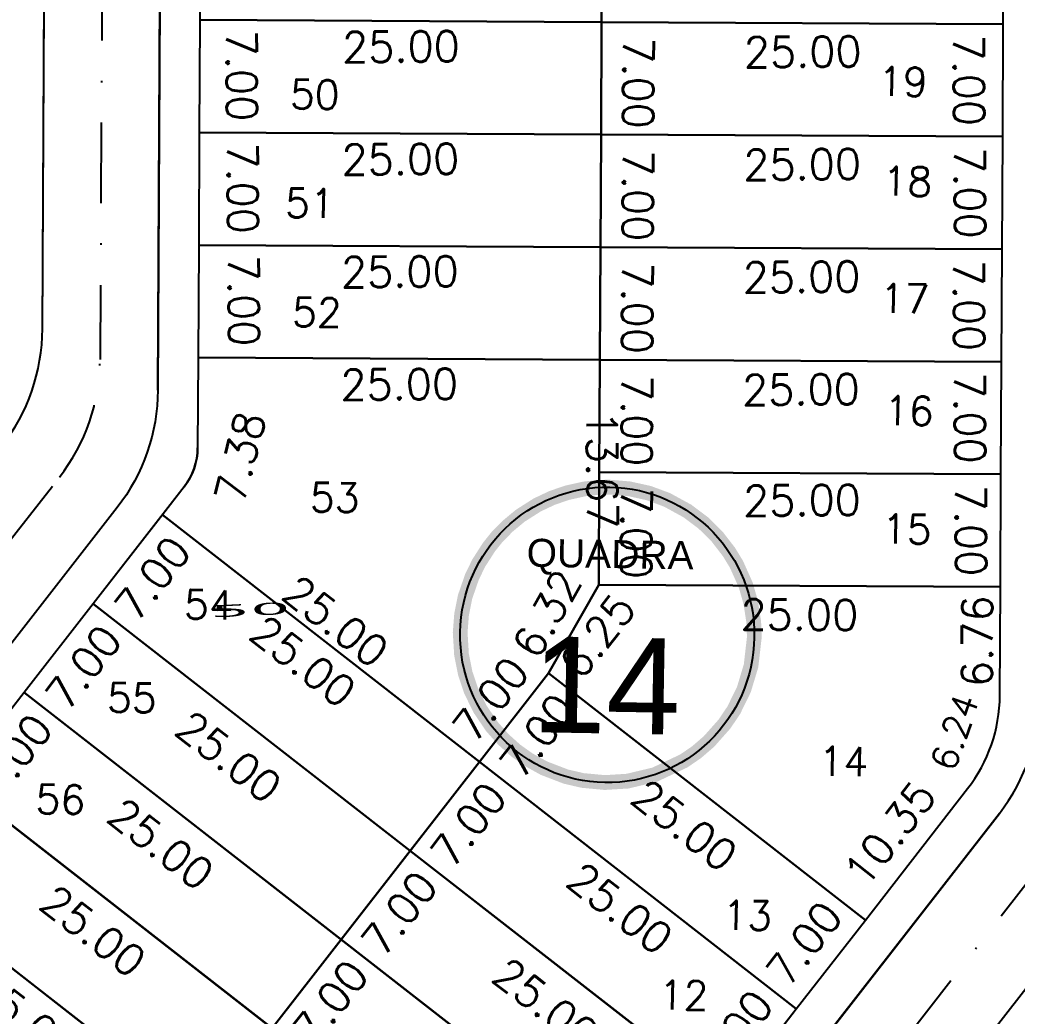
# Model space of a CAD drawing. Header units: millimetres. Extents: x -4430026 to 4783824, y 584 to 9593110.
# Drawn here: x 2729 to 2791, y 1331.4 to 1393.3 of the extents above; entities that cross this region are included whole.
import ezdxf
from ezdxf.enums import TextEntityAlignment as Align

# ---------------------------------------------------------------- set-up
doc = ezdxf.new("R2010")
doc.units = ezdxf.units.MM
doc.linetypes.add('CONTINUO', pattern=[0])
doc.linetypes.add('DASHDOT', pattern=[1, 0.5, -0.25, 0, -0.25])
for name, color, linetype in [('AGT CI', 252, 'Continuous'), ('Calçada', 1, 'Continuous'), ('Cota', 8, 'Continuous'), ('EIXO DAS VIAS', 252, 'DASHDOT'), ('Lotes', 2, 'Continuous'), ('Numero de lotes', 5, 'Continuous'), ('númeraçãoquadras', 4, 'Continuous')]:
    doc.layers.add(name, color=color, linetype=linetype)
doc.styles.add('arcad1', font='romans.shx')
doc.styles.add('ROMANS', font='romans.shx')
doc.styles.add('SIMPLEX', font='verdana.ttf', dxfattribs={"height": 0.2})
doc.styles.add('STYLE1', font='sanss___.ttf')
doc.dimstyles.new('BOLA100', dxfattribs={"dimscale": 0, "dimtxt": 1.9, "dimasz": 0.18, "dimexe": 0.18, "dimexo": 0.063, "dimgap": 0, "dimtad": 1, "dimzin": 4, "dimdsep": 46, "dimtxsty": 'ROMANS', "dimcen": 0.09, "dimse1": 1, "dimse2": 1, "dimsd1": 1, "dimsd2": 1, "dimclrt": 256, "dimaunit": 1, "dimadec": 4, "dimazin": 0, "dimtfac": 1.2, "dimtix": 1, "dimtmove": 2, "dimatfit": 3, "dimfxl": 1, "dimtvp": 2, "dimtolj": 1, "dimtzin": 4, "dimarcsym": 0})

# ---------------------------------------------------------------- blocks, each defined once
blk = doc.blocks.new('*D1611')
at = {"layer": 'DEFPOINTS', "color": 0}
for p in [(2776.396, 1332.513), (2777.308, 1331.802), (2773.008, 1326.279)]:
    blk.add_point(p, dxfattribs=at)
at = {"layer": 'Cota', "insert": (2773.496, 1330.335), "char_height": 1.9, "attachment_point": 5, "rotation": 52.09358, "style": 'ROMANS'}
blk.add_mtext('\\A1;7.00', dxfattribs=at)
blk = doc.blocks.new('*D1612')
at = {"layer": 'DEFPOINTS', "color": 0}
for p in [(2780.696, 1338.036), (2781.609, 1337.325), (2777.308, 1331.802)]:
    blk.add_point(p, dxfattribs=at)
at = {"layer": 'Cota', "insert": (2777.797, 1335.858), "char_height": 1.9, "attachment_point": 5, "rotation": 52.09358, "style": 'ROMANS'}
blk.add_mtext('\\A1;7.00', dxfattribs=at)
blk = doc.blocks.new('*D1613')
at = {"layer": 'DEFPOINTS', "color": 0}
for p in [(2787.058, 1346.205), (2787.97, 1345.495), (2781.609, 1337.325)]:
    blk.add_point(p, dxfattribs=at)
at = {"layer": 'Cota', "insert": (2783.127, 1342.704), "char_height": 1.9, "attachment_point": 5, "rotation": 52.09358, "style": 'ROMANS'}
blk.add_mtext('\\A1;10.35', dxfattribs=at)
blk = doc.blocks.new('*D1617')
at = {"layer": 'DEFPOINTS', "color": 0}
for p in [(2748.982, 1336.115), (2751.203, 1334.386), (2744.681, 1330.592)]:
    blk.add_point(p, dxfattribs=at)
at = {"layer": 'Cota', "insert": (2748.303, 1332.208), "char_height": 1.9, "attachment_point": 5, "rotation": 52.09358, "style": 'ROMANS'}
blk.add_mtext('\\A1;7.00', dxfattribs=at)
blk = doc.blocks.new('*D1618')
at = {"layer": 'DEFPOINTS', "color": 0}
for p in [(2753.282, 1341.638), (2755.504, 1339.909), (2748.982, 1336.115)]:
    blk.add_point(p, dxfattribs=at)
at = {"layer": 'Cota', "insert": (2752.604, 1337.731), "char_height": 1.9, "attachment_point": 5, "rotation": 52.09358, "style": 'ROMANS'}
blk.add_mtext('\\A1;7.00', dxfattribs=at)
blk = doc.blocks.new('*D1619')
at = {"layer": 'DEFPOINTS', "color": 0}
for p in [(2757.583, 1347.161), (2759.804, 1345.432), (2753.282, 1341.638)]:
    blk.add_point(p, dxfattribs=at)
at = {"layer": 'Cota', "insert": (2756.904, 1343.254), "char_height": 1.9, "attachment_point": 5, "rotation": 52.09358, "style": 'ROMANS'}
blk.add_mtext('\\A1;7.00', dxfattribs=at)
blk = doc.blocks.new('*D1620')
at = {"layer": 'DEFPOINTS', "color": 0}
for p in [(2761.884, 1352.685), (2764.105, 1350.955), (2757.583, 1347.161)]:
    blk.add_point(p, dxfattribs=at)
at = {"layer": 'Cota', "insert": (2761.205, 1348.777), "char_height": 1.9, "attachment_point": 5, "rotation": 52.09358, "style": 'ROMANS'}
blk.add_mtext('\\A1;7.00', dxfattribs=at)
blk = doc.blocks.new('*D1621')
at = {"layer": 'DEFPOINTS', "color": 0}
for p in [(2764.669, 1359.164), (2767.604, 1356.878), (2761.543, 1353.676)]:
    blk.add_point(p, dxfattribs=at)
at = {"layer": 'Cota', "insert": (2764.934, 1354.996), "char_height": 1.9, "attachment_point": 5, "rotation": 52.09358, "style": 'ROMANS'}
blk.add_mtext('\\A1;6.25', dxfattribs=at)
blk = doc.blocks.new('*D1625')
at = {"layer": 'DEFPOINTS', "color": 0}
for p in [(2729.256, 1351.475), (2731.545, 1349.693), (2724.956, 1345.951)]:
    blk.add_point(p, dxfattribs=at)
at = {"layer": 'Cota', "insert": (2728.645, 1347.515), "char_height": 1.9, "attachment_point": 5, "rotation": 52.09358, "style": 'ROMANS'}
blk.add_mtext('\\A1;7.00', dxfattribs=at)
blk = doc.blocks.new('*D1626')
at = {"layer": 'DEFPOINTS', "color": 0}
for p in [(2733.557, 1356.998), (2735.845, 1355.216), (2729.256, 1351.475)]:
    blk.add_point(p, dxfattribs=at)
at = {"layer": 'Cota', "insert": (2732.946, 1353.038), "char_height": 1.9, "attachment_point": 5, "rotation": 52.09358, "style": 'ROMANS'}
blk.add_mtext('\\A1;7.00', dxfattribs=at)
blk = doc.blocks.new('*D1627')
at = {"layer": 'DEFPOINTS', "color": 0}
for p in [(2737.858, 1362.521), (2740.146, 1360.739), (2733.557, 1356.998)]:
    blk.add_point(p, dxfattribs=at)
at = {"layer": 'Cota', "insert": (2737.246, 1358.561), "char_height": 1.9, "attachment_point": 5, "rotation": 52.09358, "style": 'ROMANS'}
blk.add_mtext('\\A1;7.00', dxfattribs=at)
blk = doc.blocks.new('*D5139')
at = {"layer": 'DEFPOINTS', "color": 0}
for p in [(2716.355, 1334.905), (2736.08, 1319.546), (2734.441, 1317.442)]:
    blk.add_point(p, dxfattribs=at)
at = {"layer": 'Cota', "insert": (2725.162, 1325.871), "char_height": 1.9, "attachment_point": 5, "rotation": 322.09358, "style": 'ROMANS'}
blk.add_mtext('\\A1;25.00', dxfattribs=at)
blk = doc.blocks.new('*D5146')
at = {"layer": 'DEFPOINTS', "color": 0}
for p in [(2720.655, 1340.428), (2740.381, 1325.069), (2738.607, 1322.792)]:
    blk.add_point(p, dxfattribs=at)
at = {"layer": 'Cota', "insert": (2729.328, 1331.221), "char_height": 1.9, "attachment_point": 5, "rotation": 322.09358, "style": 'ROMANS'}
blk.add_mtext('\\A1;25.00', dxfattribs=at)
blk = doc.blocks.new('*D5153')
at = {"layer": 'DEFPOINTS', "color": 0}
for p in [(2724.956, 1345.951), (2744.681, 1330.592), (2742.824, 1328.207)]:
    blk.add_point(p, dxfattribs=at)
at = {"layer": 'Cota', "insert": (2733.545, 1336.637), "char_height": 1.9, "attachment_point": 5, "rotation": 322.09358, "style": 'ROMANS'}
blk.add_mtext('\\A1;25.00', dxfattribs=at)
blk = doc.blocks.new('*D5161')
at = {"layer": 'DEFPOINTS', "color": 0}
for p in [(2729.256, 1351.475), (2748.982, 1336.115), (2747.044, 1333.626)]:
    blk.add_point(p, dxfattribs=at)
at = {"layer": 'Cota', "insert": (2737.765, 1342.056), "char_height": 1.9, "attachment_point": 5, "rotation": 322.09358, "style": 'ROMANS'}
blk.add_mtext('\\A1;25.00', dxfattribs=at)
blk = doc.blocks.new('*D5162')
at = {"layer": 'DEFPOINTS', "color": 0}
for p in [(2748.982, 1336.115), (2768.707, 1320.756), (2766.769, 1318.267)]:
    blk.add_point(p, dxfattribs=at)
at = {"layer": 'Cota', "insert": (2757.49, 1326.696), "char_height": 1.9, "attachment_point": 5, "rotation": 322.09358, "style": 'ROMANS'}
blk.add_mtext('\\A1;25.00', dxfattribs=at)
blk = doc.blocks.new('*D5167')
at = {"layer": 'DEFPOINTS', "color": 0}
for p in [(2733.557, 1356.998), (2753.282, 1341.638), (2751.263, 1339.045)]:
    blk.add_point(p, dxfattribs=at)
at = {"layer": 'Cota', "insert": (2741.984, 1347.474), "char_height": 1.9, "attachment_point": 5, "rotation": 322.09358, "style": 'ROMANS'}
blk.add_mtext('\\A1;25.00', dxfattribs=at)
blk = doc.blocks.new('*D5168')
at = {"layer": 'DEFPOINTS', "color": 0}
for p in [(2753.282, 1341.638), (2773.008, 1326.279), (2770.989, 1323.686)]:
    blk.add_point(p, dxfattribs=at)
at = {"layer": 'Cota', "insert": (2761.71, 1332.115), "char_height": 1.9, "attachment_point": 5, "rotation": 322.09358, "style": 'ROMANS'}
blk.add_mtext('\\A1;25.00', dxfattribs=at)
blk = doc.blocks.new('*D5173')
at = {"layer": 'DEFPOINTS', "color": 0}
for p in [(2737.858, 1362.521), (2757.583, 1347.161), (2755.885, 1344.98)]:
    blk.add_point(p, dxfattribs=at)
at = {"layer": 'Cota', "insert": (2746.606, 1353.41), "char_height": 1.9, "attachment_point": 5, "rotation": 322.09358, "style": 'ROMANS'}
blk.add_mtext('\\A1;25.00', dxfattribs=at)
blk = doc.blocks.new('*D5174')
at = {"layer": 'DEFPOINTS', "color": 0}
for p in [(2761.884, 1352.685), (2781.609, 1337.325), (2779.629, 1334.782)]:
    blk.add_point(p, dxfattribs=at)
at = {"layer": 'Cota', "insert": (2770.35, 1343.211), "char_height": 1.9, "attachment_point": 5, "rotation": 322.09358, "style": 'ROMANS'}
blk.add_mtext('\\A1;25.00', dxfattribs=at)
blk = doc.blocks.new('*D5175')
at = {"layer": 'DEFPOINTS', "color": 0}
for p in [(2757.583, 1347.161), (2777.308, 1331.802), (2775.61, 1329.621)]:
    blk.add_point(p, dxfattribs=at)
at = {"layer": 'Cota', "insert": (2766.331, 1338.05), "char_height": 1.9, "attachment_point": 5, "rotation": 322.09358, "style": 'ROMANS'}
blk.add_mtext('\\A1;25.00', dxfattribs=at)
blk = doc.blocks.new('*D5258')
at = {"layer": 'DEFPOINTS', "color": 0}
for p in [(2765.01, 1358.172), (2790.009, 1358.044), (2789.995, 1355.293)]:
    blk.add_point(p, dxfattribs=at)
at = {"layer": 'Cota', "insert": (2777.5, 1356.307), "char_height": 1.9, "attachment_point": 5, "rotation": 359.70531, "style": 'ROMANS'}
blk.add_mtext('\\A1;25.00', dxfattribs=at)
blk = doc.blocks.new('*D5259')
at = {"layer": 'DEFPOINTS', "color": 0}
for p in [(2789.531, 1358.039), (2789.496, 1351.278), (2789.496, 1351.278)]:
    blk.add_point(p, dxfattribs=at)
at = {"layer": 'Cota', "insert": (2788.564, 1354.664), "char_height": 1.9, "attachment_point": 5, "rotation": 89.70531, "style": 'ROMANS'}
blk.add_mtext('\\A1;6.76', dxfattribs=at)
blk = doc.blocks.new('*D5287')
at = {"layer": 'DEFPOINTS', "color": 0}
for p in [(2738.123, 1393.3), (2738.087, 1386.3), (2741.871, 1386.335)]:
    blk.add_point(p, dxfattribs=at)
at = {"layer": 'Cota', "insert": (2742.789, 1389.843), "char_height": 1.9, "attachment_point": 5, "rotation": 270.52059, "style": 'ROMANS'}
blk.add_mtext('\\A1;7.00', dxfattribs=at)
blk = doc.blocks.new('*D5288')
at = {"layer": 'DEFPOINTS', "color": 0}
for p in [(2738.087, 1386.3), (2738.051, 1379.3), (2741.934, 1379.336)]:
    blk.add_point(p, dxfattribs=at)
at = {"layer": 'Cota', "insert": (2742.853, 1382.844), "char_height": 1.9, "attachment_point": 5, "rotation": 270.52059, "style": 'ROMANS'}
blk.add_mtext('\\A1;7.00', dxfattribs=at)
blk = doc.blocks.new('*D5289')
at = {"layer": 'DEFPOINTS', "color": 0}
for p in [(2738.051, 1379.3), (2738.015, 1372.301), (2741.998, 1372.337)]:
    blk.add_point(p, dxfattribs=at)
at = {"layer": 'Cota', "insert": (2742.916, 1375.845), "char_height": 1.9, "attachment_point": 5, "rotation": 270.52059, "style": 'ROMANS'}
blk.add_mtext('\\A1;7.00', dxfattribs=at)
blk = doc.blocks.new('*D5300')
at = {"layer": 'DEFPOINTS', "color": 0}
for p in [(2787.532, 1393.043), (2787.125, 1386.04), (2787.496, 1386.043)]:
    blk.add_point(p, dxfattribs=at)
at = {"layer": 'Cota', "insert": (2788.043, 1389.548), "char_height": 1.9, "attachment_point": 5, "rotation": 270.52059, "style": 'ROMANS'}
blk.add_mtext('\\A1;7.00', dxfattribs=at)
blk = doc.blocks.new('*D5301')
at = {"layer": 'DEFPOINTS', "color": 0}
for p in [(2787.496, 1386.043), (2787.189, 1379.041), (2787.46, 1379.043)]:
    blk.add_point(p, dxfattribs=at)
at = {"layer": 'Cota', "insert": (2788.107, 1382.549), "char_height": 1.9, "attachment_point": 5, "rotation": 270.52059, "style": 'ROMANS'}
blk.add_mtext('\\A1;7.00', dxfattribs=at)
blk = doc.blocks.new('*D5302')
at = {"layer": 'DEFPOINTS', "color": 0}
for p in [(2787.339, 1379.042), (2787.132, 1372.041), (2787.303, 1372.042)]:
    blk.add_point(p, dxfattribs=at)
at = {"layer": 'Cota', "insert": (2788.05, 1375.549), "char_height": 1.9, "attachment_point": 5, "rotation": 270.52059, "style": 'ROMANS'}
blk.add_mtext('\\A1;7.00', dxfattribs=at)
blk = doc.blocks.new('*D5303')
at = {"layer": 'DEFPOINTS', "color": 0}
for p in [(2787.295, 1372.042), (2787.187, 1365.042), (2787.259, 1365.042)]:
    blk.add_point(p, dxfattribs=at)
at = {"layer": 'Cota', "insert": (2788.105, 1368.55), "char_height": 1.9, "attachment_point": 5, "rotation": 270.52059, "style": 'ROMANS'}
blk.add_mtext('\\A1;7.00', dxfattribs=at)
blk = doc.blocks.new('*D5304')
at = {"layer": 'DEFPOINTS', "color": 0}
for p in [(2787.259, 1365.042), (2787.223, 1358.042), (2787.251, 1358.043)]:
    blk.add_point(p, dxfattribs=at)
at = {"layer": 'Cota', "insert": (2788.169, 1361.551), "char_height": 1.9, "attachment_point": 5, "rotation": 270.52059, "style": 'ROMANS'}
blk.add_mtext('\\A1;7.00', dxfattribs=at)
blk = doc.blocks.new('*D5367')
at = {"layer": 'DEFPOINTS', "color": 0}
for p in [(2740.19, 1393.3), (2765.19, 1393.172), (2765.211, 1390.804)]:
    blk.add_point(p, dxfattribs=at)
at = {"layer": 'Cota', "insert": (2752.704, 1391.64), "char_height": 1.9, "attachment_point": 5, "rotation": 0.52059, "style": 'ROMANS'}
blk.add_mtext('\\A1;25.00', dxfattribs=at)
blk = doc.blocks.new('*D5368')
at = {"layer": 'DEFPOINTS', "color": 0}
for p in [(2765.19, 1393.172), (2790.189, 1393.043), (2790.213, 1390.481)]:
    blk.add_point(p, dxfattribs=at)
at = {"layer": 'Cota', "insert": (2777.706, 1391.317), "char_height": 1.9, "attachment_point": 5, "rotation": 0.52059, "style": 'ROMANS'}
blk.add_mtext('\\A1;25.00', dxfattribs=at)
blk = doc.blocks.new('*D5369')
at = {"layer": 'DEFPOINTS', "color": 0}
for p in [(2740.154, 1386.3), (2765.154, 1386.172), (2765.175, 1383.804)]:
    blk.add_point(p, dxfattribs=at)
at = {"layer": 'Cota', "insert": (2752.668, 1384.64), "char_height": 1.9, "attachment_point": 5, "rotation": 0.52059, "style": 'ROMANS'}
blk.add_mtext('\\A1;25.00', dxfattribs=at)
blk = doc.blocks.new('*D5370')
at = {"layer": 'DEFPOINTS', "color": 0}
for p in [(2765.154, 1386.172), (2790.153, 1386.043), (2790.177, 1383.481)]:
    blk.add_point(p, dxfattribs=at)
at = {"layer": 'Cota', "insert": (2777.67, 1384.317), "char_height": 1.9, "attachment_point": 5, "rotation": 0.52059, "style": 'ROMANS'}
blk.add_mtext('\\A1;25.00', dxfattribs=at)
blk = doc.blocks.new('*D5371')
at = {"layer": 'DEFPOINTS', "color": 0}
for p in [(2740.118, 1379.3), (2765.118, 1379.172), (2765.139, 1376.804)]:
    blk.add_point(p, dxfattribs=at)
at = {"layer": 'Cota', "insert": (2752.632, 1377.64), "char_height": 1.9, "attachment_point": 5, "rotation": 0.52059, "style": 'ROMANS'}
blk.add_mtext('\\A1;25.00', dxfattribs=at)
blk = doc.blocks.new('*D5372')
at = {"layer": 'DEFPOINTS', "color": 0}
for p in [(2765.118, 1379.172), (2790.117, 1379.043), (2790.141, 1376.481)]:
    blk.add_point(p, dxfattribs=at)
at = {"layer": 'Cota', "insert": (2777.634, 1377.317), "char_height": 1.9, "attachment_point": 5, "rotation": 0.52059, "style": 'ROMANS'}
blk.add_mtext('\\A1;25.00', dxfattribs=at)
blk = doc.blocks.new('*D5373')
at = {"layer": 'DEFPOINTS', "color": 0}
for p in [(2740.082, 1372.301), (2765.082, 1372.172), (2765.103, 1369.804)]:
    blk.add_point(p, dxfattribs=at)
at = {"layer": 'Cota', "insert": (2752.596, 1370.64), "char_height": 1.9, "attachment_point": 5, "rotation": 0.52059, "style": 'ROMANS'}
blk.add_mtext('\\A1;25.00', dxfattribs=at)
blk = doc.blocks.new('*D5374')
at = {"layer": 'DEFPOINTS', "color": 0}
for p in [(2765.082, 1372.172), (2790.081, 1372.043), (2790.105, 1369.481)]:
    blk.add_point(p, dxfattribs=at)
at = {"layer": 'Cota', "insert": (2777.598, 1370.317), "char_height": 1.9, "attachment_point": 5, "rotation": 0.52059, "style": 'ROMANS'}
blk.add_mtext('\\A1;25.00', dxfattribs=at)
blk = doc.blocks.new('*D5375')
at = {"layer": 'DEFPOINTS', "color": 0}
for p in [(2765.144, 1365.279), (2790.144, 1365.15), (2790.167, 1362.588)]:
    blk.add_point(p, dxfattribs=at)
at = {"layer": 'Cota', "insert": (2777.66, 1363.424), "char_height": 1.9, "attachment_point": 5, "rotation": 0.52059, "style": 'ROMANS'}
blk.add_mtext('\\A1;25.00', dxfattribs=at)
blk = doc.blocks.new('*D7020')
at = {"layer": 'DEFPOINTS', "color": 0}
for p in [(2738.189, 1362.829, 51.854), (2757.915, 1347.469, 51.854), (2757.915, 1347.469)]:
    blk.add_point(p, dxfattribs=at)
at = {"layer": 'Cota', "insert": (2748.636, 1355.899), "char_height": 1.9, "attachment_point": 5, "rotation": 322.09358, "style": 'ROMANS'}
blk.add_mtext('\\A1;25.00', dxfattribs=at)
blk = doc.blocks.new('*D7021')
at = {"layer": 'DEFPOINTS', "color": 0}
for p in [(2761.191, 1353.224), (2761.884, 1352.685, 51.854), (2757.583, 1347.161, 51.854)]:
    blk.add_point(p, dxfattribs=at)
at = {"layer": 'Cota', "insert": (2758.291, 1351.046), "char_height": 1.9, "attachment_point": 5, "rotation": 52.09358, "style": 'ROMANS'}
blk.add_mtext('\\A1;7.00', dxfattribs=at)
blk = doc.blocks.new('*D7022')
at = {"layer": 'DEFPOINTS', "color": 0}
for p in [(2764.178, 1358.646), (2765.01, 1358.172, 51.854), (2761.884, 1352.685, 51.854)]:
    blk.add_point(p, dxfattribs=at)
at = {"layer": 'Cota', "insert": (2761.79, 1356.372), "char_height": 1.9, "attachment_point": 5, "rotation": 60.33211, "style": 'ROMANS'}
blk.add_mtext('\\A1;6.32', dxfattribs=at)
blk = doc.blocks.new('*D7023')
at = {"layer": 'DEFPOINTS', "color": 0}
for p in [(2764.216, 1372.165), (2765.082, 1372.172, 51.854), (2765.196, 1358.499, 51.854)]:
    blk.add_point(p, dxfattribs=at)
at = {"layer": 'Cota', "insert": (2765.223, 1365.336), "char_height": 1.9, "attachment_point": 5, "rotation": 270.47875, "style": 'ROMANS'}
blk.add_mtext('\\A1;13.67', dxfattribs=at)
blk = doc.blocks.new('*D7174')
at = {"layer": 'DEFPOINTS', "color": 0}
for p in [(2786.998, 1400.038), (2787.568, 1400.043, 51.854), (2787.532, 1393.043, 51.854)]:
    blk.add_point(p, dxfattribs=at)
at = {"layer": 'Cota', "insert": (2787.98, 1396.547), "char_height": 1.9, "attachment_point": 5, "rotation": 270.52059, "style": 'ROMANS'}
blk.add_mtext('\\A1;7.00', dxfattribs=at)
blk = doc.blocks.new('NUM_quadra')
at = {"color": 6, "const_width": 0.02}
blk.add_lwpolyline([(-0.0134, 0.1996), (-0.034, 0.1971), (-0.0579, 0.1914), (-0.0779, 0.1842), (-0.0981, 0.1743), (-0.1208, 0.1594), (-0.1377, 0.145), (-0.1521, 0.1299), (-0.1625, 0.1166), (-0.1764, 0.0942), (-0.1852, 0.0754), (-0.1941, 0.0483), (-0.1985, 0.0243), (-0.2, 0), (-0.1977, -0.0299), (-0.1921, -0.0556), (-0.1839, -0.0786), (-0.1713, -0.1033), (-0.1546, -0.1269), (-0.1389, -0.1439), (-0.1219, -0.1586), (-0.1046, -0.1705), (-0.0831, -0.1819), (-0.0531, -0.1928), (-0.0302, -0.1977), (0, -0.2), (0.0309, -0.1976), (0.0677, -0.1882), (0.1069, -0.169), (0.124, -0.1569), (0.1407, -0.1421), (0.1614, -0.1181), (0.1737, -0.0992), (0.187, -0.071), (0.1962, -0.0386), (0.2, 0), (0.1989, 0.0205), (0.1943, 0.0473), (0.1871, 0.0707), (0.1741, 0.0984), (0.1635, 0.1151), (0.1472, 0.1354), (0.1285, 0.1533), (0.1063, 0.1694), (0.0782, 0.1841), (0.0533, 0.1928), (0.0267, 0.1982), (0, 0.2)], close=True, dxfattribs=at)
blk.add_circle((0, 0), 0.2)
at = {"color": 3, "insert": (-0.1114, 0.1285), "char_height": 0.038, "width": 0.2663, "attachment_point": 1, "style": 'STYLE1'}
blk.add_mtext('\\fArial|b0|i0|c0|p34;QUADRA', dxfattribs=at)
at = {"color": 3, "style": 'STYLE1'}
blk.add_attdef('00', text='', height=0.13, dxfattribs=at).set_placement((0, -0.1335), align=Align.CENTER)

msp = doc.modelspace()

# ---------------------------------------------------------------- linework, layer by layer
at = {"layer": 'Calçada', "lineweight": -3}
for p, q in [((2737.572, 1370.282), (2738.232, 1498.632)), ((2737.572, 1370.282), (2738.232, 1498.632)), ((2730.391, 1374.082), (2731.03, 1498.396)), ((2730.391, 1374.082), (2731.03, 1498.396)), ((2789.943, 1343.959), (2737.196, 1276.219)), ((2789.943, 1343.959), (2737.196, 1276.219)), ((2797.123, 1340.159), (2743.508, 1271.304)), ((2797.123, 1340.159), (2743.508, 1271.304)), ((2797.123, 1340.159), (2743.508, 1271.304)), ((2797.123, 1340.159), (2743.508, 1271.304))]:
    msp.add_line(p, q, dxfattribs=at)
for points in [[(2793.234, 1498.961, 0.418387), (2787.18, 1504.992), (2744.177, 1504.601, 0.410052), (2738.232, 1498.632), (2737.572, 1370.282, -0.165602), (2735.04, 1362.971), (2693.8, 1310.009, 0.414214), (2694.848, 1301.589), (2728.776, 1275.171, 0.414214), (2737.196, 1276.219), (2789.943, 1343.959, 0.165602), (2792.474, 1351.27)], [(2793.234, 1498.961, 0.418387), (2787.18, 1504.992), (2744.177, 1504.601, 0.410052), (2738.232, 1498.632), (2737.572, 1370.282, -0.165602), (2735.04, 1362.971), (2693.8, 1310.009, 0.414214), (2694.848, 1301.589), (2728.776, 1275.171, 0.414214), (2737.196, 1276.219), (2789.943, 1343.959, 0.165602), (2792.474, 1351.27)], [(2731.03, 1498.396, 0.418387), (2724.976, 1504.426), (2681.973, 1504.036, 0.410052), (2676.028, 1498.067), (2675.53, 1401.287, -0.165602), (2672.999, 1393.976), (2640.147, 1351.787, 0.414214), (2641.195, 1343.366), (2679.068, 1313.876, 0.414214), (2687.488, 1314.924), (2727.859, 1366.771, 0.165602), (2730.391, 1374.082)], [(2731.03, 1498.396, 0.418387), (2724.976, 1504.426), (2681.973, 1504.036, 0.410052), (2676.028, 1498.067), (2675.53, 1401.287, -0.165602), (2672.999, 1393.976), (2640.147, 1351.787, 0.414214), (2641.195, 1343.366), (2679.068, 1313.876, 0.414214), (2687.488, 1314.924), (2727.859, 1366.771, 0.165602), (2730.391, 1374.082)]]:
    msp.add_lwpolyline(points, format="xyb", close=True, dxfattribs=at)
at = {"layer": 'EIXO DAS VIAS', "ltscale": 10}
for p, q in [((2734.68, 1508.115, 103.708), (2733.981, 1372.182, 103.708)), ((2684.501, 1304.577, 103.708), (2731.45, 1364.871, 103.708)), ((2734.209, 1265.871, 103.708), (2793.533, 1342.059, 103.708))]:
    msp.add_line(p, q, dxfattribs=at)
msp.add_arc((2721.981, 1372.244, 103.708), 12, 322.09358, 359.70531, dxfattribs=at)
at = {"layer": 'Lotes', "linetype": 'CONTINUO', "lineweight": -3}
for p, q in [((2740.226, 1400.3), (2740.19, 1393.3)), ((2765.19, 1393.172), (2765.226, 1400.172)), ((2765.226, 1400.172), (2765.19, 1393.172)), ((2790.189, 1393.043), (2790.225, 1400.043)), ((2740.19, 1393.3), (2740.154, 1386.3)), ((2740.19, 1393.3), (2765.19, 1393.172)), ((2765.19, 1393.172), (2740.19, 1393.3)), ((2765.154, 1386.172), (2765.19, 1393.172)), ((2765.19, 1393.172), (2765.154, 1386.172)), ((2790.189, 1393.043), (2765.19, 1393.172)), ((2765.19, 1393.172), (2790.189, 1393.043)), ((2790.153, 1386.043), (2790.189, 1393.043)), ((2740.154, 1386.3), (2740.118, 1379.3)), ((2740.154, 1386.3), (2765.154, 1386.172)), ((2765.154, 1386.172), (2740.154, 1386.3)), ((2765.118, 1379.172), (2765.154, 1386.172)), ((2765.154, 1386.172), (2765.118, 1379.172)), ((2790.153, 1386.043), (2765.154, 1386.172)), ((2765.154, 1386.172), (2790.153, 1386.043)), ((2790.117, 1379.043), (2790.153, 1386.043)), ((2740.118, 1379.3), (2740.082, 1372.301)), ((2740.118, 1379.3), (2765.118, 1379.172)), ((2765.118, 1379.172), (2740.118, 1379.3)), ((2765.082, 1372.172), (2765.118, 1379.172)), ((2765.118, 1379.172), (2765.082, 1372.172)), ((2790.117, 1379.043), (2765.118, 1379.172)), ((2765.118, 1379.172), (2790.117, 1379.043)), ((2790.081, 1372.043), (2790.117, 1379.043)), ((2740.082, 1372.301), (2740.053, 1366.694)), ((2740.082, 1372.301), (2765.082, 1372.172)), ((2765.082, 1372.172), (2740.082, 1372.301)), ((2765.01, 1358.172), (2765.082, 1372.172)), ((2765.082, 1372.172), (2765.046, 1365.172)), ((2790.081, 1372.043), (2765.082, 1372.172)), ((2765.082, 1372.172), (2790.081, 1372.043)), ((2790.045, 1365.044), (2790.081, 1372.043)), ((2765.046, 1365.172), (2765.01, 1358.172)), ((2790.045, 1365.044), (2765.046, 1365.172)), ((2765.046, 1365.172), (2790.045, 1365.044)), ((2790.009, 1358.044), (2790.045, 1365.044)), ((2739.209, 1364.257), (2733.557, 1356.998)), ((2761.884, 1352.685), (2765.01, 1358.172)), ((2765.01, 1358.172), (2761.884, 1352.685)), ((2790.009, 1358.044), (2765.01, 1358.172)), ((2765.01, 1358.172), (2790.009, 1358.044)), ((2789.975, 1351.282), (2790.009, 1358.044)), ((2733.557, 1356.998), (2729.256, 1351.475)), ((2753.282, 1341.638), (2733.557, 1356.998)), ((2733.557, 1356.998), (2753.282, 1341.638)), ((2753.282, 1341.638), (2761.884, 1352.685)), ((2761.884, 1352.685), (2757.583, 1347.161)), ((2781.609, 1337.325), (2761.884, 1352.685)), ((2761.884, 1352.685), (2781.609, 1337.325)), ((2729.256, 1351.475), (2724.956, 1345.951)), ((2729.256, 1351.475), (2748.982, 1336.115)), ((2748.982, 1336.115), (2729.256, 1351.475)), ((2757.583, 1347.161), (2753.282, 1341.638)), ((2777.308, 1331.802), (2757.583, 1347.161)), ((2757.583, 1347.161), (2777.308, 1331.802)), ((2724.956, 1345.951), (2744.681, 1330.592)), ((2744.681, 1330.592), (2724.956, 1345.951)), ((2781.609, 1337.325), (2787.97, 1345.495)), ((2748.982, 1336.115), (2753.282, 1341.638)), ((2753.282, 1341.638), (2748.982, 1336.115)), ((2773.008, 1326.279), (2753.282, 1341.638)), ((2753.282, 1341.638), (2773.008, 1326.279)), ((2720.655, 1340.428), (2740.381, 1325.069)), ((2740.381, 1325.069), (2720.655, 1340.428)), ((2777.308, 1331.802), (2781.609, 1337.325)), ((2744.681, 1330.592), (2748.982, 1336.115)), ((2748.982, 1336.115), (2744.681, 1330.592)), ((2768.707, 1320.756), (2748.982, 1336.115)), ((2748.982, 1336.115), (2768.707, 1320.756)), ((2773.008, 1326.279), (2777.308, 1331.802))]:
    msp.add_line(p, q, dxfattribs=at)
at = {"layer": 'Lotes', "lineweight": -3}
for p, q in [((2740.19, 1393.3), (2790.189, 1393.043)), ((2740.154, 1386.3), (2790.153, 1386.043)), ((2740.118, 1379.3), (2790.117, 1379.043)), ((2740.082, 1372.301), (2790.081, 1372.043)), ((2765.046, 1365.172), (2790.045, 1365.044)), ((2761.884, 1352.685), (2765.01, 1358.172)), ((2765.01, 1358.172), (2790.009, 1358.044)), ((2773.008, 1326.279), (2733.557, 1356.998)), ((2713.348, 1290.352), (2761.884, 1352.685)), ((2781.609, 1337.325), (2761.884, 1352.685)), ((2768.707, 1320.756), (2729.256, 1351.475)), ((2777.308, 1331.802), (2757.583, 1347.161)), ((2764.407, 1315.233), (2724.956, 1345.951)), ((2760.106, 1309.71), (2720.655, 1340.428))]:
    msp.add_line(p, q, dxfattribs=at)
at = {"layer": 'Lotes'}
for points in [[(2740.226, 1400.3), (2740.19, 1393.3), (2765.19, 1393.172), (2765.226, 1400.172)], [(2765.226, 1400.172), (2765.19, 1393.172), (2790.189, 1393.043), (2790.225, 1400.043)], [(2740.19, 1393.3), (2740.154, 1386.3), (2765.154, 1386.172), (2765.19, 1393.172)], [(2765.19, 1393.172), (2765.154, 1386.172), (2790.153, 1386.043), (2790.189, 1393.043)], [(2740.154, 1386.3), (2740.118, 1379.3), (2765.118, 1379.172), (2765.154, 1386.172)], [(2765.154, 1386.172), (2765.118, 1379.172), (2790.117, 1379.043), (2790.153, 1386.043)], [(2740.118, 1379.3), (2740.082, 1372.301), (2765.082, 1372.172), (2765.118, 1379.172)], [(2765.118, 1379.172), (2765.082, 1372.172), (2790.081, 1372.043), (2790.117, 1379.043)], [(2765.082, 1372.172), (2765.046, 1365.172), (2790.045, 1365.044), (2790.081, 1372.043)], [(2765.046, 1365.172), (2765.01, 1358.172), (2790.009, 1358.044), (2790.045, 1365.044)], [(2737.858, 1362.521), (2733.557, 1356.998), (2753.282, 1341.638), (2757.583, 1347.161)], [(2733.557, 1356.998), (2729.256, 1351.475), (2748.982, 1336.115), (2753.282, 1341.638)], [(2757.583, 1347.161), (2777.308, 1331.802), (2781.609, 1337.325), (2761.884, 1352.685)], [(2729.256, 1351.475), (2724.956, 1345.951), (2744.681, 1330.592), (2748.982, 1336.115)], [(2757.583, 1347.161), (2753.282, 1341.638), (2773.008, 1326.279), (2777.308, 1331.802)], [(2724.956, 1345.951), (2720.655, 1340.428), (2740.381, 1325.069), (2744.681, 1330.592)], [(2753.282, 1341.638), (2748.982, 1336.115), (2768.707, 1320.756), (2773.008, 1326.279)], [(2720.655, 1340.428), (2716.355, 1334.905), (2736.08, 1319.546), (2740.381, 1325.069)], [(2748.982, 1336.115), (2744.681, 1330.592), (2764.407, 1315.233), (2768.707, 1320.756)]]:
    msp.add_lwpolyline(points, close=True, dxfattribs=at)
for points in [[(2740.082, 1372.301), (2740.053, 1366.694, -0.165602), (2739.209, 1364.257), (2737.858, 1362.521), (2757.583, 1347.161), (2761.884, 1352.685), (2765.01, 1358.172), (2765.046, 1365.172), (2765.082, 1372.172)], [(2765.01, 1358.172), (2761.884, 1352.685), (2781.609, 1337.325), (2787.97, 1345.495, 0.165602), (2789.975, 1351.282), (2790.009, 1358.044)]]:
    msp.add_lwpolyline(points, format="xyb", close=True, dxfattribs=at)
at = {"layer": 'Lotes', "linetype": 'CONTINUO', "lineweight": -3}
for centre, radius in [((2736.053, 1366.714), 4), ((2780.475, 1351.331), 9.5)]:
    msp.add_arc(centre, radius, 322.09358, 359.70531, dxfattribs=at)

# ---------------------------------------------------------------- block references
at = {"layer": 'númeraçãoquadras', "linetype": 'ByBlock', "extrusion": (0.084411, -0.001453, 0.99643)}
ref = msp.add_blockref('NUM_quadra', (1402.457, -2723.205, 335.551), dxfattribs=dict(at, xscale=45.93175888075766, yscale=45.93175888024863, zscale=45.93175853019476, rotation=270.0385460294471))
ref.add_attrib('00', '14', dxfattribs={"layer": '0', "color": 3, "extrusion": (0.084411, -0.001453, 0.99643), "height": 5.9711, "rotation": 270.03855, "style": 'STYLE1'}).set_placement((1396.327, -2723.21, 335.551), align=Align.CENTER)

# ---------------------------------------------------------------- texts
at = {"layer": 'AGT CI', "style": 'SIMPLEX', "width": 3.802649}
msp.add_text('50', height=0.75, rotation=2.58997, dxfattribs=at).set_placement((2740.849, 1356.137), (2745.832, 1356.363), align=Align.FIT)
at = {"layer": 'Cota', "attachment_point": 5, "style": 'ROMANS'}
for s, insert, char_height, rotation in [('\\A1;7.00', (2767.474, 1389.377), 1.9, 269.74244), ('\\A1;7.00', (2767.442, 1382.378), 1.9, 269.74244), ('\\A1;7.00', (2767.411, 1375.379), 1.9, 269.74244), ('\\A1;7.00', (2767.379, 1368.38), 1.9, 269.74244), ('\\A1;7.38', (2742.701, 1366.099), 1.9, 75.64467), ('\\A1;7.00', (2767.348, 1361.38), 1.9, 269.74244), ('\\A1;6.24', (2787.162, 1349.016), 1.6, 70.89944)]:
    msp.add_mtext(s, dxfattribs=dict(at, insert=insert, char_height=char_height, rotation=rotation))
at = {"layer": 'Numero de lotes', "style": 'arcad1'}
for s, p in [('19', (2783.944, 1389.464, 103.708)), ('50', (2747.344, 1388.668, 103.708)), ('18', (2784.22, 1383.263, 103.708)), ('51', (2747.039, 1381.905, 103.708)), ('17', (2784.052, 1375.971, 103.708)), ('52', (2747.477, 1375.118, 103.708)), ('16', (2784.315, 1368.995, 103.708)), ('53', (2748.584, 1363.603, 103.708)), ('15', (2784.184, 1361.639, 103.708)), ('54', (2740.752, 1356.941, 103.708)), ('55', (2735.96, 1351.148, 103.708)), ('14', (2780.243, 1347.186, 103.708)), ('56', (2731.514, 1344.826, 103.708)), ('13', (2774.257, 1337.611, 103.708)), ('12', (2770.292, 1332.647, 103.708))]:
    msp.add_text(s, height=1.8, rotation=358.97539, dxfattribs=at).set_placement(p, align=Align.MIDDLE_CENTER)

# ---------------------------------------------------------------- dimensions: what is measured, and where the dimension line sits
at = {"layer": 'Cota'}
for base, p1, p2, angle, picture, middle in [((2786.998, 1400.038, -51.854), (2787.532, 1393.043), (2787.568, 1400.043), 90.52059, '*D7174', (2787.98, 1396.547, -51.854)), ((2741.871, 1386.335), (2738.123, 1393.3), (2738.087, 1386.3), 90.52059, '*D5287', (2742.789, 1389.843)), ((2765.211, 1390.804), (2740.19, 1393.3), (2765.19, 1393.172), 0.52059, '*D5367', (2752.704, 1391.64)), ((2790.213, 1390.481), (2765.19, 1393.172), (2790.189, 1393.043), 0.52059, '*D5368', (2777.706, 1391.317)), ((2787.125, 1386.04), (2787.532, 1393.043), (2787.496, 1386.043), 90.52059, '*D5300', (2788.043, 1389.548)), ((2741.934, 1379.336), (2738.087, 1386.3), (2738.051, 1379.3), 90.52059, '*D5288', (2742.853, 1382.844)), ((2765.175, 1383.804), (2740.154, 1386.3), (2765.154, 1386.172), 0.52059, '*D5369', (2752.668, 1384.64)), ((2790.177, 1383.481), (2765.154, 1386.172), (2790.153, 1386.043), 0.52059, '*D5370', (2777.67, 1384.317)), ((2787.189, 1379.041), (2787.496, 1386.043), (2787.46, 1379.043), 90.52059, '*D5301', (2788.107, 1382.549)), ((2741.998, 1372.337), (2738.051, 1379.3), (2738.015, 1372.301), 90.52059, '*D5289', (2742.916, 1375.845)), ((2765.139, 1376.804), (2740.118, 1379.3), (2765.118, 1379.172), 0.52059, '*D5371', (2752.632, 1377.64)), ((2790.141, 1376.481), (2765.118, 1379.172), (2790.117, 1379.043), 0.52059, '*D5372', (2777.634, 1377.317)), ((2787.132, 1372.041), (2787.339, 1379.042), (2787.303, 1372.042), 90.52059, '*D5302', (2788.05, 1375.549)), ((2765.103, 1369.804), (2740.082, 1372.301), (2765.082, 1372.172), 0.52059, '*D5373', (2752.596, 1370.64)), ((2790.105, 1369.481), (2765.082, 1372.172), (2790.081, 1372.043), 0.52059, '*D5374', (2777.598, 1370.317)), ((2787.187, 1365.042), (2787.295, 1372.042), (2787.259, 1365.042), 90.52059, '*D5303', (2788.105, 1368.55)), ((2790.167, 1362.588), (2765.144, 1365.279), (2790.144, 1365.15), 0.52059, '*D5375', (2777.66, 1363.424)), ((2787.251, 1358.043), (2787.259, 1365.042), (2787.223, 1358.042), 90.52059, '*D5304', (2788.169, 1361.551)), ((2740.146, 1360.739), (2733.557, 1356.998), (2737.858, 1362.521), 232.09358, '*D1627', (2737.246, 1358.561)), ((2767.604, 1356.878), (2761.543, 1353.676), (2764.669, 1359.164), 232.09358, '*D1621', (2764.934, 1354.996)), ((2735.845, 1355.216), (2729.256, 1351.475), (2733.557, 1356.998), 232.09358, '*D1626', (2732.946, 1353.038)), ((2751.263, 1339.045), (2733.557, 1356.998), (2753.282, 1341.638), 142.09358, '*D5167', (2741.984, 1347.474)), ((2764.105, 1350.955), (2757.583, 1347.161), (2761.884, 1352.685), 232.09358, '*D1620', (2761.205, 1348.777)), ((2731.545, 1349.693), (2724.956, 1345.951), (2729.256, 1351.475), 232.09358, '*D1625', (2728.645, 1347.515)), ((2747.044, 1333.626), (2729.256, 1351.475), (2748.982, 1336.115), 142.09358, '*D5161', (2737.765, 1342.056)), ((2759.804, 1345.432), (2753.282, 1341.638), (2757.583, 1347.161), 232.09358, '*D1619', (2756.904, 1343.254)), ((2775.61, 1329.621), (2757.583, 1347.161), (2777.308, 1331.802), 142.09358, '*D5175', (2766.331, 1338.05)), ((2742.824, 1328.207), (2724.956, 1345.951), (2744.681, 1330.592), 142.09358, '*D5153', (2733.545, 1336.637)), ((2787.058, 1346.205), (2781.609, 1337.325), (2787.97, 1345.495), 232.09358, '*D1613', (2783.127, 1342.704)), ((2755.504, 1339.909), (2748.982, 1336.115), (2753.282, 1341.638), 232.09358, '*D1618', (2752.604, 1337.731)), ((2770.989, 1323.686), (2753.282, 1341.638), (2773.008, 1326.279), 142.09358, '*D5168', (2761.71, 1332.115)), ((2738.607, 1322.792), (2720.655, 1340.428), (2740.381, 1325.069), 142.09358, '*D5146', (2729.328, 1331.221)), ((2780.696, 1338.036), (2777.308, 1331.802), (2781.609, 1337.325), 232.09358, '*D1612', (2777.797, 1335.858)), ((2751.203, 1334.386), (2744.681, 1330.592), (2748.982, 1336.115), 232.09358, '*D1617', (2748.303, 1332.208)), ((2766.769, 1318.267), (2748.982, 1336.115), (2768.707, 1320.756), 142.09358, '*D5162', (2757.49, 1326.696)), ((2734.441, 1317.442), (2716.355, 1334.905), (2736.08, 1319.546), 142.09358, '*D5139', (2725.162, 1325.871)), ((2776.396, 1332.513), (2773.008, 1326.279), (2777.308, 1331.802), 232.09358, '*D1611', (2773.496, 1330.335))]:
    dim = msp.add_linear_dim(base=base, p1=p1, p2=p2, angle=angle, dimstyle='BOLA100', override={"dimscale": 1}, dxfattribs=at)
    dim.commit()
    dim.dimension.update_dxf_attribs({"geometry": picture, "text_midpoint": middle})
for p1, p2, distance, picture, middle in [((2765.196, 1358.499), (2765.082, 1372.172), 0.866, '*D7023', (2765.223, 1365.336, -51.854)), ((2738.189, 1362.829), (2757.915, 1347.469), 0, '*D7020', (2748.636, 1355.899, -51.854)), ((2737.858, 1362.521), (2757.583, 1347.161), -2.764, '*D5173', (2746.606, 1353.41)), ((2761.8836, 1352.6846), (2765.0096, 1358.1722), 0.957, '*D7022', (2761.7896, 1356.3723, -51.8538)), ((2765.01, 1358.172), (2790.009, 1358.044), -2.751, '*D5258', (2777.5, 1356.307)), ((2789.531, 1358.039), (2789.496, 1351.278), 0, '*D5259', (2788.564, 1354.664)), ((2757.583, 1347.161), (2761.884, 1352.685), 0.878, '*D7021', (2758.291, 1351.046, -51.854)), ((2761.884, 1352.685), (2781.609, 1337.325), -3.223, '*D5174', (2770.35, 1343.211))]:
    dim = msp.add_aligned_dim(p1=p1, p2=p2, distance=distance, dimstyle='BOLA100', override={"dimscale": 1}, dxfattribs=at)
    dim.commit()
    dim.dimension.update_dxf_attribs({"geometry": picture, "text_midpoint": middle})

doc.saveas('drawing.dxf')
